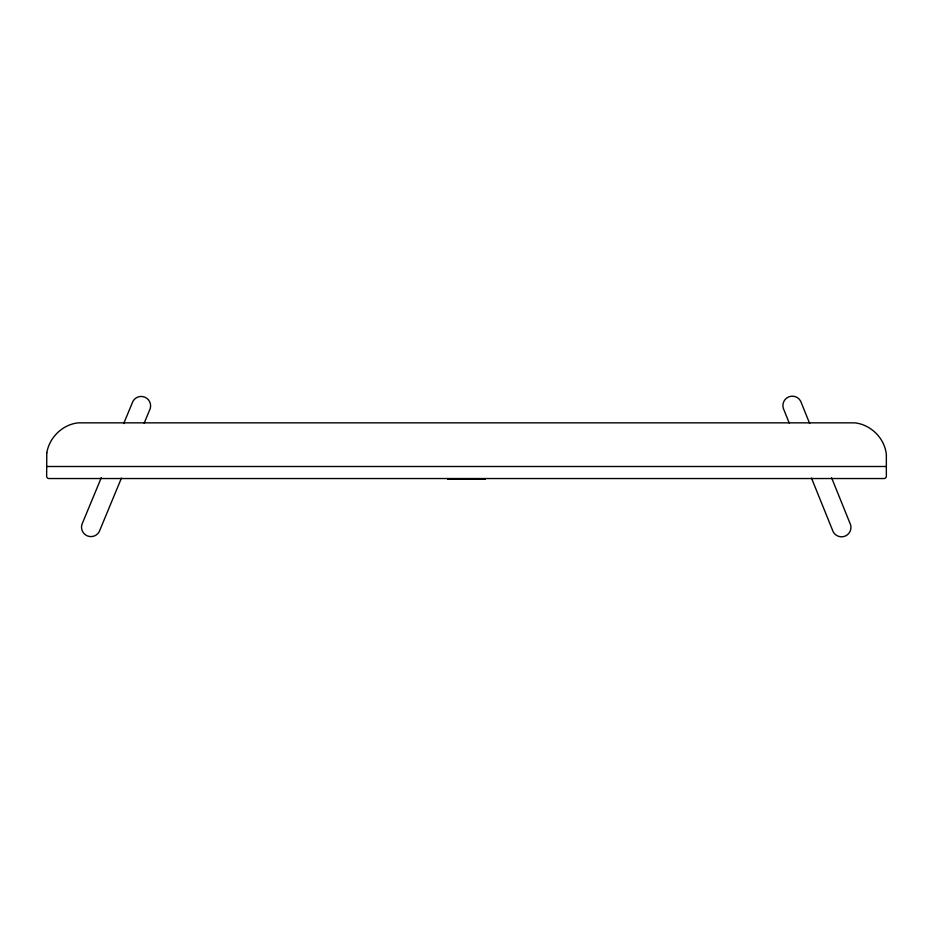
<?xml version="1.0" encoding="UTF-8"?>
<svg xmlns="http://www.w3.org/2000/svg" width="933" height="933" viewBox="0 0 933 933"><rect width="100%" height="100%" fill="white"/><g stroke="black" fill="none" stroke-linecap="round" stroke-linejoin="round"><path stroke-width="1.4" d="M101.312 477.638L81.894 524.498A9.435 9.435 0 0 0 99.236 531.67L121.418 478.128M123.704 423.57L132.918 401.33A9.435 9.435 0 0 1 150.248 408.502L144.148 423.232M46.65 466.5L886.35 466.5M809.669 423.5L800.654 401.178A9.435 9.435 0 0 0 783.254 408.211L789.225 422.987M831.595 477.766L850.593 524.789A9.435 9.435 0 0 1 833.192 531.822L811.488 478.081M485.265 478.536L485.265 479.282L447.735 479.282L447.735 478.536M46.79 452.89L46.65 476.285A2.298 2.298 0 0 0 48.901 478.536L884.099 478.536A2.274 2.274 0 0 0 886.35 476.285L886.35 454.464C884.694 438.335 870.862 424.492 854.721 422.847L78.279 422.847C62.628 424.457 49.297 437.425 46.79 452.89"/></g></svg>
